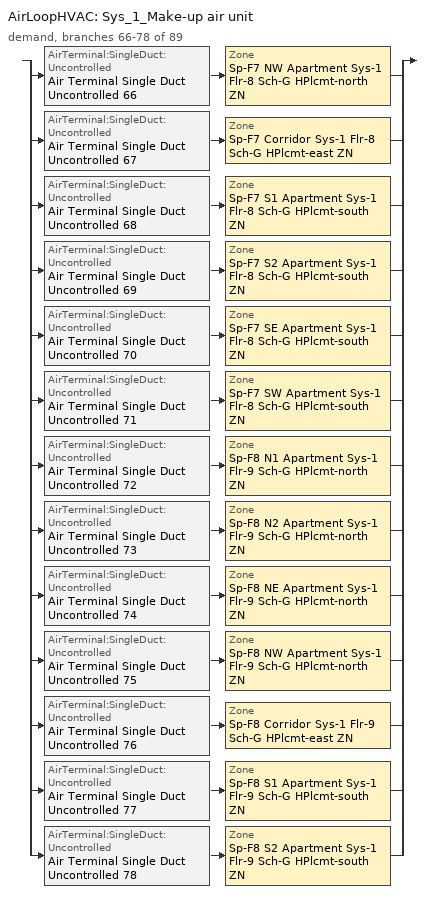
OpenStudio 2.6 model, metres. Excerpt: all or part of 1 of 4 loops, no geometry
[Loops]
AirLoopHVAC 'Sys_1_Make-up air unit'
 demand, branches 66-78 of 89: split
  | AirTerminal:SingleDuct:Uncontrolled 'Air Terminal Single Duct Uncontrolled 66' > Zone 'Sp-F7 NW Apartment Sys-1 Flr-8 Sch-G HPlcmt-north ZN'
  | AirTerminal:SingleDuct:Uncontrolled 'Air Terminal Single Duct Uncontrolled 67' > Zone 'Sp-F7 Corridor Sys-1 Flr-8 Sch-G HPlcmt-east ZN'
  | AirTerminal:SingleDuct:Uncontrolled 'Air Terminal Single Duct Uncontrolled 68' > Zone 'Sp-F7 S1 Apartment Sys-1 Flr-8 Sch-G HPlcmt-south ZN'
  | AirTerminal:SingleDuct:Uncontrolled 'Air Terminal Single Duct Uncontrolled 69' > Zone 'Sp-F7 S2 Apartment Sys-1 Flr-8 Sch-G HPlcmt-south ZN'
  | AirTerminal:SingleDuct:Uncontrolled 'Air Terminal Single Duct Uncontrolled 70' > Zone 'Sp-F7 SE Apartment Sys-1 Flr-8 Sch-G HPlcmt-south ZN'
  | AirTerminal:SingleDuct:Uncontrolled 'Air Terminal Single Duct Uncontrolled 71' > Zone 'Sp-F7 SW Apartment Sys-1 Flr-8 Sch-G HPlcmt-south ZN'
  | AirTerminal:SingleDuct:Uncontrolled 'Air Terminal Single Duct Uncontrolled 72' > Zone 'Sp-F8 N1 Apartment Sys-1 Flr-9 Sch-G HPlcmt-north ZN'
  | AirTerminal:SingleDuct:Uncontrolled 'Air Terminal Single Duct Uncontrolled 73' > Zone 'Sp-F8 N2 Apartment Sys-1 Flr-9 Sch-G HPlcmt-north ZN'
  | AirTerminal:SingleDuct:Uncontrolled 'Air Terminal Single Duct Uncontrolled 74' > Zone 'Sp-F8 NE Apartment Sys-1 Flr-9 Sch-G HPlcmt-north ZN'
  | AirTerminal:SingleDuct:Uncontrolled 'Air Terminal Single Duct Uncontrolled 75' > Zone 'Sp-F8 NW Apartment Sys-1 Flr-9 Sch-G HPlcmt-north ZN'
  | AirTerminal:SingleDuct:Uncontrolled 'Air Terminal Single Duct Uncontrolled 76' > Zone 'Sp-F8 Corridor Sys-1 Flr-9 Sch-G HPlcmt-east ZN'
  | AirTerminal:SingleDuct:Uncontrolled 'Air Terminal Single Duct Uncontrolled 77' > Zone 'Sp-F8 S1 Apartment Sys-1 Flr-9 Sch-G HPlcmt-south ZN'
  | AirTerminal:SingleDuct:Uncontrolled 'Air Terminal Single Duct Uncontrolled 78' > Zone 'Sp-F8 S2 Apartment Sys-1 Flr-9 Sch-G HPlcmt-south ZN'
[Sizing:Zone] Zone Cooling Design Supply Air Temperature Input Method=SupplyAirTemperature; Zone Cooling Design Supply Air Temperature {C}=13; Zone Cooling Design Supply Air Temperature Difference {deltaC}=11.11; Zone Heating Design Supply Air Temperature Input Method=SupplyAirTemperature; Zone Heating Design Supply Air Temperature {C}=43; Zone Heating Design Supply Air Temperature Difference {deltaC}=11.11; Zone Cooling Design Supply Air Humidity Ratio {kg-H2O/kg-air}=0.0085; Zone Heating Design Supply Air Humidity Ratio {kg-H2O/kg-air}=0.008; Zone Heating Sizing Factor=1.3; Zone Cooling Sizing Factor=1.1; Cooling Design Air Flow Method=DesignDay; Heating Design Air Flow Method=DesignDay; Account for Dedicated Outdoor Air System=No; Dedicated Outdoor Air System Control Strategy=NeutralSupplyAir; Dedicated Outdoor Air Low Setpoint Temperature for Design {C}=autosize; Dedicated Outdoor Air High Setpoint Temperature for Design {C}=autosize
Sp-F7 NW Apartment Sys-1 Flr-8 Sch-G HPlcmt-north ZN; Sp-F7 Corridor Sys-1 Flr-8 Sch-G HPlcmt-east ZN; Sp-F7 S1 Apartment Sys-1 Flr-8 Sch-G HPlcmt-south ZN; Sp-F7 S2 Apartment Sys-1 Flr-8 Sch-G HPlcmt-south ZN; Sp-F7 SE Apartment Sys-1 Flr-8 Sch-G HPlcmt-south ZN; Sp-F7 SW Apartment Sys-1 Flr-8 Sch-G HPlcmt-south ZN; Sp-F8 N1 Apartment Sys-1 Flr-9 Sch-G HPlcmt-north ZN; Sp-F8 N2 Apartment Sys-1 Flr-9 Sch-G HPlcmt-north ZN; Sp-F8 NE Apartment Sys-1 Flr-9 Sch-G HPlcmt-north ZN; Sp-F8 NW Apartment Sys-1 Flr-9 Sch-G HPlcmt-north ZN; Sp-F8 Corridor Sys-1 Flr-9 Sch-G HPlcmt-east ZN; Sp-F8 S1 Apartment Sys-1 Flr-9 Sch-G HPlcmt-south ZN; Sp-F8 S2 Apartment Sys-1 Flr-9 Sch-G HPlcmt-south ZN
[Zone equipment]
Sp-F7 NW Apartment Sys-1 Flr-8 Sch-G HPlcmt-north ZN: Sp-F7 NW Apartment Sys-1 Flr-8 Sch-G HPlcmt-north ZN PTAC, Air Terminal Single Duct Uncontrolled 66, Sp-F7 NW Apartment Sys-1 Flr-8 Sch-G HPlcmt-north ZN Elec Baseboard
Sp-F7 Corridor Sys-1 Flr-8 Sch-G HPlcmt-east ZN: Sp-F7 Corridor Sys-1 Flr-8 Sch-G HPlcmt-east ZN PTAC, Air Terminal Single Duct Uncontrolled 67, Sp-F7 Corridor Sys-1 Flr-8 Sch-G HPlcmt-east ZN Elec Baseboard
Sp-F7 S1 Apartment Sys-1 Flr-8 Sch-G HPlcmt-south ZN: Sp-F7 S1 Apartment Sys-1 Flr-8 Sch-G HPlcmt-south ZN PTAC, Air Terminal Single Duct Uncontrolled 68, Sp-F7 S1 Apartment Sys-1 Flr-8 Sch-G HPlcmt-south ZN Elec Baseboard
Sp-F7 S2 Apartment Sys-1 Flr-8 Sch-G HPlcmt-south ZN: Sp-F7 S2 Apartment Sys-1 Flr-8 Sch-G HPlcmt-south ZN PTAC, Air Terminal Single Duct Uncontrolled 69, Sp-F7 S2 Apartment Sys-1 Flr-8 Sch-G HPlcmt-south ZN Elec Baseboard
Sp-F7 SE Apartment Sys-1 Flr-8 Sch-G HPlcmt-south ZN: Sp-F7 SE Apartment Sys-1 Flr-8 Sch-G HPlcmt-south ZN PTAC, Air Terminal Single Duct Uncontrolled 70, Sp-F7 SE Apartment Sys-1 Flr-8 Sch-G HPlcmt-south ZN Elec Baseboard
Sp-F7 SW Apartment Sys-1 Flr-8 Sch-G HPlcmt-south ZN: Sp-F7 SW Apartment Sys-1 Flr-8 Sch-G HPlcmt-south ZN PTAC, Air Terminal Single Duct Uncontrolled 71, Sp-F7 SW Apartment Sys-1 Flr-8 Sch-G HPlcmt-south ZN Elec Baseboard
Sp-F8 N1 Apartment Sys-1 Flr-9 Sch-G HPlcmt-north ZN: Sp-F8 N1 Apartment Sys-1 Flr-9 Sch-G HPlcmt-north ZN PTAC, Air Terminal Single Duct Uncontrolled 72, Sp-F8 N1 Apartment Sys-1 Flr-9 Sch-G HPlcmt-north ZN Elec Baseboard
Sp-F8 N2 Apartment Sys-1 Flr-9 Sch-G HPlcmt-north ZN: Sp-F8 N2 Apartment Sys-1 Flr-9 Sch-G HPlcmt-north ZN PTAC, Air Terminal Single Duct Uncontrolled 73, Sp-F8 N2 Apartment Sys-1 Flr-9 Sch-G HPlcmt-north ZN Elec Baseboard
Sp-F8 NE Apartment Sys-1 Flr-9 Sch-G HPlcmt-north ZN: Sp-F8 NE Apartment Sys-1 Flr-9 Sch-G HPlcmt-north ZN PTAC, Air Terminal Single Duct Uncontrolled 74, Sp-F8 NE Apartment Sys-1 Flr-9 Sch-G HPlcmt-north ZN Elec Baseboard
Sp-F8 NW Apartment Sys-1 Flr-9 Sch-G HPlcmt-north ZN: Sp-F8 NW Apartment Sys-1 Flr-9 Sch-G HPlcmt-north ZN PTAC, Air Terminal Single Duct Uncontrolled 75, Sp-F8 NW Apartment Sys-1 Flr-9 Sch-G HPlcmt-north ZN Elec Baseboard
Sp-F8 Corridor Sys-1 Flr-9 Sch-G HPlcmt-east ZN: Sp-F8 Corridor Sys-1 Flr-9 Sch-G HPlcmt-east ZN PTAC, Air Terminal Single Duct Uncontrolled 76, Sp-F8 Corridor Sys-1 Flr-9 Sch-G HPlcmt-east ZN Elec Baseboard
Sp-F8 S1 Apartment Sys-1 Flr-9 Sch-G HPlcmt-south ZN: Sp-F8 S1 Apartment Sys-1 Flr-9 Sch-G HPlcmt-south ZN PTAC, Air Terminal Single Duct Uncontrolled 77, Sp-F8 S1 Apartment Sys-1 Flr-9 Sch-G HPlcmt-south ZN Elec Baseboard
Sp-F8 S2 Apartment Sys-1 Flr-9 Sch-G HPlcmt-south ZN: Sp-F8 S2 Apartment Sys-1 Flr-9 Sch-G HPlcmt-south ZN PTAC, Air Terminal Single Duct Uncontrolled 78, Sp-F8 S2 Apartment Sys-1 Flr-9 Sch-G HPlcmt-south ZN Elec Baseboard
[Coil:Heating:Electric] Availability Schedule=ON_OFF_ALWAYS_OFF
Coil Heating Electric 66; Coil Heating Electric 67; Coil Heating Electric 68; Coil Heating Electric 69; Coil Heating Electric 70; Coil Heating Electric 71; Coil Heating Electric 72; Coil Heating Electric 73; Coil Heating Electric 74; Coil Heating Electric 75; Coil Heating Electric 76; Coil Heating Electric 77; Coil Heating Electric 78
[Coil:Cooling:DX:SingleSpeed] Availability Schedule=Always On Discrete; Rated Total Cooling Capacity {W}=autosize; Rated Sensible Heat Ratio=autosize; Rated Air Flow Rate {m3/s}=autosize; Rated Evaporator Fan Power Per Volume Flow Rate {W/(m3/s)}=773.3; Total Cooling Capacity Function of Temperature Curve=DXCOOL-NECB2011-REF-CAPFT; Total Cooling Capacity Function of Flow Fraction Curve=DXCOOL-NECB2011-REF-CAPFFLOW; Energy Input Ratio Function of Temperature Curve=DXCOOL-NECB2011-REF-COOLEIRFT; Energy Input Ratio Function of Flow Fraction Curve=DXCOOL-NECB2011-REF-COOLEIRFFLOW; Part Load Fraction Correlation Curve=DXCOOL-NECB2011-REF-COOLPLFFPLR; Condenser Type=AirCooled; Evaporative Condenser Effectiveness=0; Evaporative Condenser Air Flow Rate {m3/s}=Autosize; Evaporative Condenser Pump Rated Power Consumption {W}=Autosize; Crankcase Heater Capacity {W}=0; Maximum Outdoor Dry-Bulb Temperature for Crankcase Heater Operation {C}=0; Basin Heater Capacity {W/K}=0; Basin Heater Setpoint Temperature {C}=10
Name | Rated COP {W/W}
Coil Cooling DX Single Speed 67 14kBtu/hr 9.5EER | 3.226
Coil Cooling DX Single Speed 68 8kBtu/hr 10.8EER | 3.64556
Coil Cooling DX Single Speed 69 10kBtu/hr 10.3EER | 3.49108
Coil Cooling DX Single Speed 70 10kBtu/hr 10.3EER | 3.48236
Coil Cooling DX Single Speed 71 14kBtu/hr 9.4EER | 3.20011
Coil Cooling DX Single Speed 72 16kBtu/hr 9.3EER | 3.15689
Coil Cooling DX Single Speed 73 7kBtu/hr 11.0EER | 3.7164
Coil Cooling DX Single Speed 74 7kBtu/hr 11.0EER | 3.72705
Coil Cooling DX Single Speed 75 12kBtu/hr 9.9EER | 3.3594
Coil Cooling DX Single Speed 76 14kBtu/hr 9.5EER | 3.22262
Coil Cooling DX Single Speed 77 8kBtu/hr 10.8EER | 3.64259
Coil Cooling DX Single Speed 78 10kBtu/hr 10.3EER | 3.49001
Coil Cooling DX Single Speed 79 10kBtu/hr 10.3EER | 3.48123
[Fan:ConstantVolume] Availability Schedule=Always On Discrete; Fan Efficiency=0.39975; Pressure Rise {Pa}=640; Maximum Flow Rate {m3/s}=AutoSize; Motor Efficiency=0.615
Fan Constant Volume 67; Fan Constant Volume 68; Fan Constant Volume 69; Fan Constant Volume 70; Fan Constant Volume 71; Fan Constant Volume 72; Fan Constant Volume 73; Fan Constant Volume 74; Fan Constant Volume 75; Fan Constant Volume 76; Fan Constant Volume 77; Fan Constant Volume 78; Fan Constant Volume 79
[ZoneHVAC:PackagedTerminalAirConditioner] Availability Schedule=Always On Discrete; Supply Air Flow Rate During Cooling Operation {m3/s}=Autosize; Supply Air Flow Rate During Heating Operation {m3/s}=Autosize; Supply Air Flow Rate When No Cooling or Heating is Needed {m3/s}=Autosize; Outdoor Air Flow Rate During Cooling Operation {m3/s}=1e-05; Outdoor Air Flow Rate During Heating Operation {m3/s}=1e-05; Outdoor Air Flow Rate When No Cooling or Heating is Needed {m3/s}=1e-05; Fan Placement=DrawThrough
Name | Supply Air Fan | Heating Coil | Cooling Coil
Sp-F7 NW Apartment Sys-1 Flr-8 Sch-G HPlcmt-north ZN PTAC | Fan Constant Volume 67 | Coil Heating Electric 66 | Coil Cooling DX Single Speed 67 14kBtu/hr 9.5EER
Sp-F7 Corridor Sys-1 Flr-8 Sch-G HPlcmt-east ZN PTAC | Fan Constant Volume 68 | Coil Heating Electric 67 | Coil Cooling DX Single Speed 68 8kBtu/hr 10.8EER
Sp-F7 S1 Apartment Sys-1 Flr-8 Sch-G HPlcmt-south ZN PTAC | Fan Constant Volume 69 | Coil Heating Electric 68 | Coil Cooling DX Single Speed 69 10kBtu/hr 10.3EER
Sp-F7 S2 Apartment Sys-1 Flr-8 Sch-G HPlcmt-south ZN PTAC | Fan Constant Volume 70 | Coil Heating Electric 69 | Coil Cooling DX Single Speed 70 10kBtu/hr 10.3EER
Sp-F7 SE Apartment Sys-1 Flr-8 Sch-G HPlcmt-south ZN PTAC | Fan Constant Volume 71 | Coil Heating Electric 70 | Coil Cooling DX Single Speed 71 14kBtu/hr 9.4EER
Sp-F7 SW Apartment Sys-1 Flr-8 Sch-G HPlcmt-south ZN PTAC | Fan Constant Volume 72 | Coil Heating Electric 71 | Coil Cooling DX Single Speed 72 16kBtu/hr 9.3EER
Sp-F8 N1 Apartment Sys-1 Flr-9 Sch-G HPlcmt-north ZN PTAC | Fan Constant Volume 73 | Coil Heating Electric 72 | Coil Cooling DX Single Speed 73 7kBtu/hr 11.0EER
Sp-F8 N2 Apartment Sys-1 Flr-9 Sch-G HPlcmt-north ZN PTAC | Fan Constant Volume 74 | Coil Heating Electric 73 | Coil Cooling DX Single Speed 74 7kBtu/hr 11.0EER
Sp-F8 NE Apartment Sys-1 Flr-9 Sch-G HPlcmt-north ZN PTAC | Fan Constant Volume 75 | Coil Heating Electric 74 | Coil Cooling DX Single Speed 75 12kBtu/hr 9.9EER
Sp-F8 NW Apartment Sys-1 Flr-9 Sch-G HPlcmt-north ZN PTAC | Fan Constant Volume 76 | Coil Heating Electric 75 | Coil Cooling DX Single Speed 76 14kBtu/hr 9.5EER
Sp-F8 Corridor Sys-1 Flr-9 Sch-G HPlcmt-east ZN PTAC | Fan Constant Volume 77 | Coil Heating Electric 76 | Coil Cooling DX Single Speed 77 8kBtu/hr 10.8EER
Sp-F8 S1 Apartment Sys-1 Flr-9 Sch-G HPlcmt-south ZN PTAC | Fan Constant Volume 78 | Coil Heating Electric 77 | Coil Cooling DX Single Speed 78 10kBtu/hr 10.3EER
Sp-F8 S2 Apartment Sys-1 Flr-9 Sch-G HPlcmt-south ZN PTAC | Fan Constant Volume 79 | Coil Heating Electric 78 | Coil Cooling DX Single Speed 79 10kBtu/hr 10.3EER
[AirTerminal:SingleDuct:Uncontrolled] Availability Schedule=Always On Discrete; Maximum Air Flow Rate {m3/s}=AutoSize
Air Terminal Single Duct Uncontrolled 66; Air Terminal Single Duct Uncontrolled 67; Air Terminal Single Duct Uncontrolled 68; Air Terminal Single Duct Uncontrolled 69; Air Terminal Single Duct Uncontrolled 70; Air Terminal Single Duct Uncontrolled 71; Air Terminal Single Duct Uncontrolled 72; Air Terminal Single Duct Uncontrolled 73; Air Terminal Single Duct Uncontrolled 74; Air Terminal Single Duct Uncontrolled 75; Air Terminal Single Duct Uncontrolled 76; Air Terminal Single Duct Uncontrolled 77; Air Terminal Single Duct Uncontrolled 78
[ZoneHVAC:Baseboard:Convective:Electric] Availability Schedule=Always On Discrete; Efficiency=1
Name | Nominal Capacity {W}
Sp-F7 NW Apartment Sys-1 Flr-8 Sch-G HPlcmt-north ZN Elec Baseboard | 3266.88
Sp-F7 Corridor Sys-1 Flr-8 Sch-G HPlcmt-east ZN Elec Baseboard | 2236.92
Sp-F7 S1 Apartment Sys-1 Flr-8 Sch-G HPlcmt-south ZN Elec Baseboard | 2112.25
Sp-F7 S2 Apartment Sys-1 Flr-8 Sch-G HPlcmt-south ZN Elec Baseboard | 2111.23
Sp-F7 SE Apartment Sys-1 Flr-8 Sch-G HPlcmt-south ZN Elec Baseboard | 3279.6
Sp-F7 SW Apartment Sys-1 Flr-8 Sch-G HPlcmt-south ZN Elec Baseboard | 3301.69
Sp-F8 N1 Apartment Sys-1 Flr-9 Sch-G HPlcmt-north ZN Elec Baseboard | 2128.25
Sp-F8 N2 Apartment Sys-1 Flr-9 Sch-G HPlcmt-north ZN Elec Baseboard | 2127.24
Sp-F8 NE Apartment Sys-1 Flr-9 Sch-G HPlcmt-north ZN Elec Baseboard | 3301.85
Sp-F8 NW Apartment Sys-1 Flr-9 Sch-G HPlcmt-north ZN Elec Baseboard | 3324.28
Sp-F8 Corridor Sys-1 Flr-9 Sch-G HPlcmt-east ZN Elec Baseboard | 2294.55
Sp-F8 S1 Apartment Sys-1 Flr-9 Sch-G HPlcmt-south ZN Elec Baseboard | 2169.62
Sp-F8 S2 Apartment Sys-1 Flr-9 Sch-G HPlcmt-south ZN Elec Baseboard | 2168.63
[Schedule:Ruleset]
ON_OFF_ALWAYS_OFF: Default Day Schedule=Schedule Day 3
[Schedule:Day]
Schedule Day 3; wkdON_OFF_ALWAYS_OFF 1; satON_OFF_ALWAYS_OFF 1; sunON_OFF_ALWAYS_OFF 1: 1, 0, 0, 2, 0, 0, 3, 0, 0, 4, 0, 0, 5, 0, 0, 6, 0, 0, 7, 0, 0, 8, 0, 0, 9, 0, 0, 10, 0, 0, 11, 0, 0, 12, 0, 0, 13, 0, 0, 14, 0, 0, 15, 0, 0, 16, 0, 0, 17, 0, 0, 18, 0, 0, 19, 0, 0, 20, 0, 0, 21, 0, 0, 22, 0, 0, 23, 0, 0, 24, 0, 0
[Schedule:Rule] Schedule Ruleset=ON_OFF_ALWAYS_OFF; Date Specification Type=DateRange; Start Month=1; Start Day=1; End Month=12; End Day=31
Name | Rule Order | Day Schedule | Apply Sunday | Apply Monday | Apply Tuesday | Apply Wednesday | Apply Thursday | Apply Friday | Apply Saturday
wkdON_OFF_ALWAYS_OFF rule | 2 | wkdON_OFF_ALWAYS_OFF 1 | No | Yes | Yes | Yes | Yes | Yes | No
satON_OFF_ALWAYS_OFFrule | 1 | satON_OFF_ALWAYS_OFF 1 | No | No | No | No | No | No | Yes
sunON_OFF_ALWAYS_OFFrule | 0 | sunON_OFF_ALWAYS_OFF 1 | Yes | No | No | No | No | No | No
[Schedule:Constant]
Always On Discrete: Value=1
[Curve:Biquadratic] Minimum Value of x=13; Maximum Value of x=24; Minimum Value of y=24; Maximum Value of y=46
Name | Coefficient1 Constant | Coefficient2 x | Coefficient3 x**2 | Coefficient4 y | Coefficient5 y**2 | Coefficient6 x*y
DXCOOL-NECB2011-REF-CAPFT | 0.867905 | 0.0142459 | 0.00055436 | -0.0075575 | 3.3e-05 | -0.0001918
DXCOOL-NECB2011-REF-COOLEIRFT | 0.116936 | 0.0284933 | -0.0004112 | 0.0214108 | 0.00016103 | -0.0006791
[Curve:Quadratic] Coefficient1 Constant=1; Coefficient2 x=0; Coefficient3 x**2=0; Minimum Value of x=0; Maximum Value of x=1
DXCOOL-NECB2011-REF-CAPFFLOW; DXCOOL-NECB2011-REF-COOLEIRFFLOW
[Curve:Cubic]
DXCOOL-NECB2011-REF-COOLPLFFPLR: Coefficient1 Constant=0.0277; Coefficient2 x=4.9151; Coefficient3 x**2=-8.184; Coefficient4 x**3=4.2702; Minimum Value of x=0.7; Maximum Value of x=1
